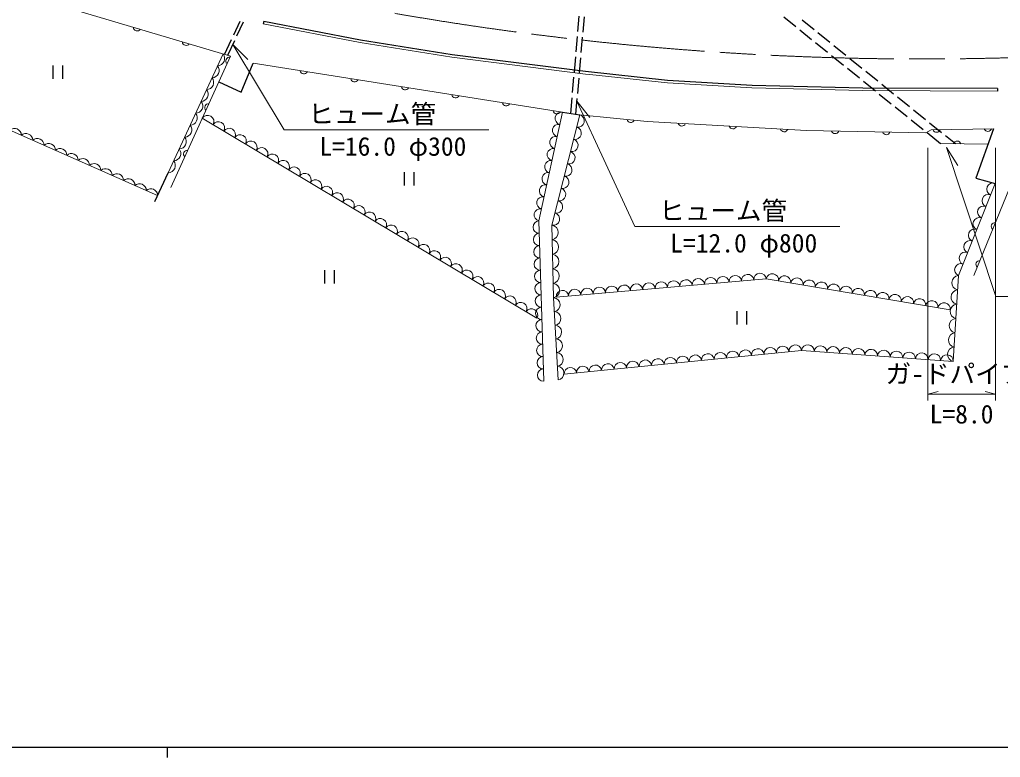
# Model space of a CAD drawing. Units: millimetres, scale not verified. Extents: x 40000 to 680000, y 20000 to 380000.
# Drawn here: x 153593 to 249386, y 204000 to 276090 of the extents above; entities that cross this region are included whole.
import ezdxf
from ezdxf.enums import TextEntityAlignment as Align

# ---------------------------------------------------------------- set-up
doc = ezdxf.new("R2010")
doc.units = ezdxf.units.MM
doc.header["$LTSCALE"] = 1000
doc.linetypes.add('CHAIN', pattern=[18.5, 12, -1.5, 3.5, -1.5])
for name, color, linetype, lineweight in [('M-BGD', 7, 'Continuous', 13), ('M-BMK', 2, 'CHAIN', 13), ('M-STR-HTXT', 7, 'Continuous', 13), ('M-TTL-BAND', 7, 'Continuous', 25)]:
    doc.layers.add(name, color=color, linetype=linetype, lineweight=lineweight)
doc.styles.add('ＭＳ ゴシック', font='')
doc.styles.get('ＭＳ ゴシック').set_extended_font_data('MS Gothic')

msp = doc.modelspace()

# ---------------------------------------------------------------- linework, layer by layer
at = {"layer": 'M-BGD', "lineweight": 25}
for p, q in [((174502, 274597), (175142, 275953)), ((177441, 275909), (177393, 275664)), ((186887, 274095), (177441, 275909)), ((208226, 276427), (208095, 274933)), ((208722, 276353), (208591, 274859)), ((228230, 276361), (229396, 275418)), ((230015, 276075), (231182, 275132)), ((174815, 274514), (175455, 275871)), ((229785, 275104), (230952, 274161)), ((173605, 272692), (174289, 274144)), ((173914, 272601), (174602, 274061)), ((195841, 272655), (186887, 274095)), ((208051, 274435), (207920, 272940)), ((208548, 274361), (208417, 272866)), ((231570, 274818), (232737, 273875)), ((231340, 273847), (232507, 272904)), ((233126, 273560), (234292, 272617)), ((208877, 271018), (195841, 272655)), ((207877, 272442), (207746, 270948)), ((208373, 272368), (208242, 270874)), ((232896, 272589), (234062, 271646)), ((234681, 272303), (235848, 271360)), ((156849, 271614), (156849, 270314)), ((157824, 270314), (157824, 271614)), ((175228, 269000), (176408, 271826)), ((234451, 271332), (235617, 270389)), ((207702, 270450), (207572, 268956)), ((208199, 270376), (208068, 268881)), ((216884, 270151), (208877, 271018)), ((225127, 269658), (216884, 270151)), ((236236, 271045), (237403, 270102)), ((173040, 269994), (175228, 269000)), ((235955, 269401), (225127, 269658)), ((249097, 269356), (235955, 269401)), ((236006, 270074), (237173, 269131)), ((237792, 269788), (238958, 268845)), ((249097, 269356), (249096, 269106)), ((207528, 268458), (207394, 266922)), ((208024, 268383), (207890, 266850)), ((237562, 268817), (238728, 267874)), ((239347, 268530), (240513, 267587)), ((239117, 267560), (240283, 266617)), ((240902, 267273), (242069, 266330)), ((206616, 267034), (208303, 266791)), ((240672, 266302), (241839, 265359)), ((242457, 266016), (243624, 265073)), ((248715, 265433), (246986, 260595)), ((242227, 265045), (243540, 263984)), ((244013, 264758), (244990, 263968)), ((166811, 258323), (168108, 261131)), ((191167, 261169), (191167, 259869)), ((192142, 259869), (192142, 261169)), ((246986, 260595), (248878, 260090)), ((183363, 251595), (183363, 250295)), ((184338, 250295), (184338, 251595)), ((223640, 247591), (223640, 246291)), ((224615, 246291), (224615, 247591))]:
    msp.add_line(p, q, dxfattribs=at)
at = {"layer": 'M-BGD'}
for p, q in [((168108, 261131), (173460, 272735)), ((176408, 271826), (206616, 267034)), ((204124, 246916), (171436, 266454)), ((248163, 263934), (243540, 263984)), ((250262, 259634), (246794, 251086))]:
    msp.add_line(p, q, dxfattribs=at)
for points in [[(118012, 292118), (149236, 279943), (174184, 272520), (168366, 259681)], [(249096, 269106), (235951, 269151), (225117, 269408), (216863, 269902), (209283, 270723), (208848, 270770), (195805, 272408), (186844, 273849), (177393, 275664)], [(167076, 258896), (144884, 268720), (136809, 272623), (131381, 273845), (119969, 273346)], [(206616, 267034), (204318, 256414), (204781, 240755)], [(206197, 240884), (205744, 248897), (205582, 255996), (208303, 266791)], [(208303, 266791), (214873, 266134), (230440, 265254), (242106, 265010), (242641, 265315), (248715, 265433)], [(248878, 260090), (245289, 251077), (244786, 242695), (229965, 243760), (206771, 241437)], [(244491, 247721), (226514, 250758), (206004, 248984)]]:
    msp.add_lwpolyline(points, dxfattribs=at)
for centre, radius, start, end in [((165072, 275356), 370, 182.35582, 324.50653), ((169864, 273931), 370, 182.35582, 324.50653), ((172911, 272285), 710, 271.14787, 39.3357), ((174105, 272054), 370, 84.54703, 226.69775), ((172376, 271125), 710, 271.14787, 39.3357), ((181365, 271161), 370, 189.91048, 332.06119), ((171841, 269964), 710, 271.14787, 39.3357), ((186303, 270378), 370, 189.91048, 332.06119), ((171305, 268804), 710, 271.14787, 39.3357), ((191241, 269594), 370, 189.91048, 332.06119), ((196179, 268811), 370, 189.91048, 332.06119), ((170770, 267643), 710, 271.14787, 39.3357), ((172041, 267500), 370, 84.54703, 226.69775), ((201118, 268028), 370, 189.91048, 332.06119), ((170235, 266483), 710, 271.14787, 39.3357), ((171955, 266127), 614, 330.47651, 147.79038), ((206056, 267244), 370, 189.91048, 332.06119), ((206492, 266443), 604, 78.13612, 257.43792), ((208133, 266196), 619, 257.58598, 74.11723), ((213290, 266413), 370, 193.22049, 335.3712), ((153101, 264798), 660, 359.32872, 132.91119), ((169700, 265322), 710, 271.14787, 39.3357), ((173010, 265497), 614, 330.47651, 147.79038), ((174064, 264866), 614, 330.47651, 147.79038), ((206237, 265263), 604, 78.13612, 257.43792), ((207831, 264996), 619, 257.58598, 74.11723), ((218271, 266062), 370, 195.68585, 337.83657), ((223263, 265780), 370, 195.68585, 337.83657), ((228256, 265497), 370, 195.68585, 337.83657), ((248159, 265542), 370, 200.04065, 342.19137), ((154210, 264307), 660, 359.32872, 132.91119), ((155320, 263816), 660, 359.32872, 132.91119), ((169165, 264162), 710, 271.14787, 39.3357), ((175119, 264236), 614, 330.47651, 147.79038), ((205981, 264083), 604, 78.13612, 257.43792), ((207529, 263797), 619, 257.58598, 74.11723), ((233247, 265315), 370, 197.73026, 339.88097), ((238246, 265211), 370, 197.73026, 339.88097), ((243160, 265445), 370, 200.04065, 342.19137), ((156429, 263324), 660, 359.32872, 132.91119), ((157539, 262833), 660, 359.32872, 132.91119), ((168629, 263001), 710, 271.14787, 39.3357), ((176173, 263606), 614, 330.47651, 147.79038), ((177228, 262975), 614, 330.47651, 147.79038), ((205726, 262903), 604, 78.13612, 257.43792), ((245162, 263846), 370, 18.31433, 160.46504), ((158649, 262342), 660, 359.32872, 132.91119), ((159758, 261851), 660, 359.32872, 132.91119), ((169977, 262946), 370, 84.54703, 226.69775), ((178282, 262345), 614, 330.47651, 147.79038), ((207226, 262598), 619, 257.58598, 74.11723), ((160868, 261359), 660, 359.32872, 132.91119), ((161977, 260868), 660, 359.32872, 132.91119), ((168094, 261841), 710, 271.14787, 39.3357), ((179337, 261715), 614, 330.47651, 147.79038), ((180391, 261085), 614, 330.47651, 147.79038), ((205471, 261723), 604, 78.13612, 257.43792), ((206924, 261398), 619, 257.58598, 74.11723), ((163087, 260377), 660, 359.32872, 132.91119), ((181446, 260454), 614, 330.47651, 147.79038), ((205215, 260543), 604, 78.13612, 257.43792), ((206622, 260199), 619, 257.58598, 74.11723), ((164197, 259886), 660, 359.32872, 132.91119), ((165306, 259395), 660, 359.32872, 132.91119), ((182500, 259824), 614, 330.47651, 147.79038), ((183555, 259194), 614, 330.47651, 147.79038), ((204960, 259363), 604, 78.13612, 257.43792), ((248659, 259524), 606, 68.88597, 247.68425), ((166416, 258903), 660, 359.32872, 132.91119), ((184609, 258564), 614, 330.47651, 147.79038), ((204704, 258183), 604, 78.13612, 257.43792), ((206319, 258999), 619, 257.58598, 74.11723), ((248211, 258398), 606, 68.88597, 247.68425), ((185664, 257933), 614, 330.47651, 147.79038), ((186718, 257303), 614, 330.47651, 147.79038), ((206017, 257800), 619, 257.58598, 74.11723), ((247762, 257271), 606, 68.88597, 247.68425), ((187773, 256673), 614, 330.47651, 147.79038), ((204449, 257003), 604, 78.13612, 257.43792), ((205715, 256601), 619, 257.58598, 74.11723), ((247313, 256144), 606, 68.88597, 247.68425), ((188827, 256043), 614, 330.47651, 147.79038), ((189881, 255412), 614, 330.47651, 147.79038), ((204338, 255811), 602, 91.9365, 271.45408), ((205478, 255284), 720, 280.92554, 81.70006), ((248870, 255883), 370, 86.84246, 228.99317), ((190936, 254782), 614, 330.47651, 147.79038), ((204374, 254607), 602, 91.9365, 271.45408), ((246865, 255018), 606, 68.88597, 247.68425), ((191990, 254152), 614, 330.47651, 147.79038), ((193045, 253522), 614, 330.47651, 147.79038), ((204409, 253402), 602, 91.9365, 271.45408), ((205510, 253864), 720, 280.92554, 81.70006), ((246416, 253891), 606, 68.88597, 247.68425), ((194099, 252891), 614, 330.47651, 147.79038), ((205543, 252444), 720, 280.92554, 81.70006), ((245967, 252765), 606, 68.88597, 247.68425), ((195154, 252261), 614, 330.47651, 147.79038), ((196208, 251631), 614, 330.47651, 147.79038), ((204445, 252198), 602, 91.9365, 271.45408), ((245519, 251638), 606, 68.88597, 247.68425), ((247366, 252176), 370, 86.84246, 228.99317), ((197263, 251001), 614, 330.47651, 147.79038), ((198317, 250370), 614, 330.47651, 147.79038), ((204481, 250993), 602, 91.9365, 271.45408), ((205575, 251024), 720, 280.92554, 81.70006), ((222292, 250388), 606, 5.46914, 184.4228), ((223499, 250492), 606, 5.46914, 184.4228), ((224705, 250596), 606, 5.46914, 184.4228), ((225912, 250701), 606, 5.46914, 184.4228), ((227112, 250650), 608, 351.14092, 169.6797), ((228311, 250447), 608, 351.14092, 169.6797), ((245354, 250372), 708, 95.34191, 257.79083), ((199372, 249740), 614, 330.47651, 147.79038), ((204516, 249789), 602, 91.9365, 271.45408), ((205608, 249604), 720, 280.92554, 81.70006), ((211434, 249448), 606, 5.46914, 184.4228), ((212640, 249552), 606, 5.46914, 184.4228), ((213847, 249657), 606, 5.46914, 184.4228), ((215053, 249761), 606, 5.46914, 184.4228), ((216260, 249865), 606, 5.46914, 184.4228), ((217466, 249970), 606, 5.46914, 184.4228), ((218673, 250074), 606, 5.46914, 184.4228), ((219879, 250179), 606, 5.46914, 184.4228), ((221086, 250283), 606, 5.46914, 184.4228), ((229509, 250245), 608, 351.14092, 169.6797), ((230708, 250042), 608, 351.14092, 169.6797), ((231906, 249840), 608, 351.14092, 169.6797), ((233104, 249637), 608, 351.14092, 169.6797), ((234303, 249435), 608, 351.14092, 169.6797), ((200426, 249110), 614, 330.47651, 147.79038), ((201481, 248480), 614, 330.47651, 147.79038), ((204552, 248584), 602, 91.9365, 271.45408), ((206608, 249030), 606, 5.46914, 184.4228), ((207814, 249135), 606, 5.46914, 184.4228), ((209021, 249239), 606, 5.46914, 184.4228), ((210227, 249343), 606, 5.46914, 184.4228), ((235501, 249232), 608, 351.14092, 169.6797), ((236700, 249030), 608, 351.14092, 169.6797), ((237898, 248827), 608, 351.14092, 169.6797), ((239096, 248625), 608, 351.14092, 169.6797), ((245271, 248975), 708, 95.34191, 257.79083), ((202535, 247849), 614, 330.47651, 147.79038), ((205710, 248225), 673, 279.43721, 87.02746), ((240295, 248422), 608, 351.14092, 169.6797), ((241493, 248220), 608, 351.14092, 169.6797), ((242692, 248017), 608, 351.14092, 169.6797), ((243890, 247815), 608, 351.14092, 169.6797), ((245187, 247578), 708, 95.34191, 257.79083), ((203590, 247219), 614, 330.47651, 147.79038), ((204588, 247380), 602, 91.9365, 271.45408), ((205785, 246889), 673, 279.43721, 87.02746), ((204623, 246175), 602, 91.9365, 271.45408), ((205860, 245554), 673, 279.43721, 87.02746), ((245103, 246181), 708, 95.34191, 257.79083), ((204659, 244971), 602, 91.9365, 271.45408), ((245019, 244784), 708, 95.34191, 257.79083), ((204695, 243766), 602, 91.9365, 271.45408), ((205936, 244219), 673, 279.43721, 87.02746), ((229356, 243686), 614, 6.98519, 184.45319), ((230581, 243697), 619, 357.68751, 174.09249), ((206011, 242883), 673, 279.43721, 87.02746), ((219590, 242708), 614, 6.98519, 184.45319), ((220811, 242830), 614, 6.98519, 184.45319), ((222032, 242952), 614, 6.98519, 184.45319), ((223252, 243074), 614, 6.98519, 184.45319), ((224473, 243197), 614, 6.98519, 184.45319), ((225694, 243319), 614, 6.98519, 184.45319), ((226914, 243441), 614, 6.98519, 184.45319), ((228135, 243563), 614, 6.98519, 184.45319), ((231816, 243608), 619, 357.68751, 174.09249), ((233051, 243519), 619, 357.68751, 174.09249), ((234286, 243430), 619, 357.68751, 174.09249), ((235521, 243342), 619, 357.68751, 174.09249), ((236756, 243253), 619, 357.68751, 174.09249), ((237991, 243164), 619, 357.68751, 174.09249), ((239226, 243075), 619, 357.68751, 174.09249), ((240461, 242987), 619, 357.68751, 174.09249), ((241697, 242898), 619, 357.68751, 174.09249), ((242932, 242809), 619, 357.68751, 174.09249), ((244167, 242720), 619, 357.68751, 174.09249), ((244935, 243387), 708, 95.34191, 257.79083), ((204730, 242562), 602, 91.9365, 271.45408), ((211045, 241852), 614, 6.98519, 184.45319), ((212266, 241974), 614, 6.98519, 184.45319), ((213487, 242096), 614, 6.98519, 184.45319), ((214707, 242219), 614, 6.98519, 184.45319), ((215928, 242341), 614, 6.98519, 184.45319), ((217149, 242463), 614, 6.98519, 184.45319), ((218369, 242585), 614, 6.98519, 184.45319), ((204766, 241357), 602, 91.9365, 271.45408), ((206087, 241548), 673, 279.43721, 87.02746), ((207383, 241485), 614, 6.98519, 184.45319), ((208604, 241607), 614, 6.98519, 184.45319), ((209825, 241730), 614, 6.98519, 184.45319)]:
    msp.add_arc(centre, radius, start, end, dxfattribs=at)
at = {"layer": 'M-BMK'}
msp.add_arc((241718, 571510), 299268, 256.55115, 275.62631, dxfattribs=at)
at = {"layer": 'M-STR-HTXT'}
for p, q in [((174413, 273661), (179424, 265325)), ((174413, 273661), (175872, 272204)), ((208002, 268128), (213696, 255873)), ((208002, 268128), (209298, 266525)), ((179424, 265325), (199424, 265325)), ((242316, 238885), (242316, 263563)), ((244130, 263591), (248957, 249030)), ((244130, 263591), (245234, 261850)), ((248900, 238885), (248900, 263563)), ((213696, 255873), (233696, 255873)), ((248957, 249030), (275957, 249030)), ((242316, 239502), (243316, 239752)), ((242316, 239502), (248900, 239502)), ((248900, 239502), (247900, 239752))]:
    msp.add_line(p, q, dxfattribs=at)
at = {"layer": 'M-TTL-BAND'}
for p, q in [((40000, 205000), (579000, 205000)), ((168000, 205000), (168000, 204000))]:
    msp.add_line(p, q, dxfattribs=at)

# ---------------------------------------------------------------- texts
at = {"layer": 'M-STR-HTXT', "style": 'ＭＳ ゴシック'}
for s, p in [('ヒューム管', (181783, 265401)), ('L=16.0 φ300', (182865, 262235)), ('ヒューム管', (216054, 255950)), ('L=12.0 φ800', (217136, 252783)), ('ガ-ドパイプ', (238172, 240013)), ('L=8.0', (242476, 236075))]:
    msp.add_text(s, height=1833, dxfattribs=at).set_placement(p, align=Align.BOTTOM_LEFT)

doc.saveas('drawing.dxf')
